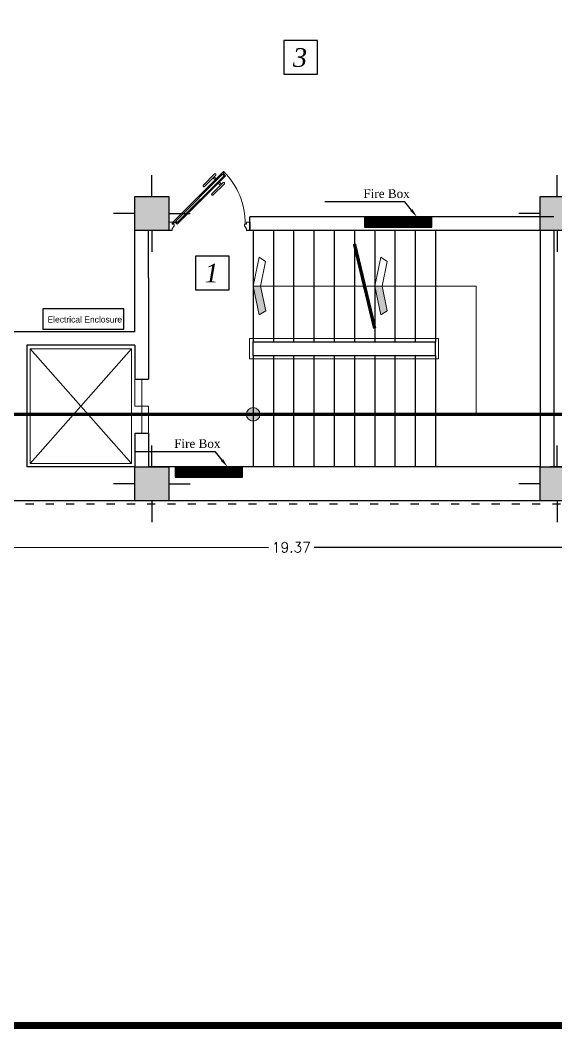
# Model space of a CAD drawing. Header units: metres. Extents: x -1655 to 449, y 40 to 361.
# Drawn here: x 57.04 to 64.97, y 40.93 to 55.85 of the extents above; entities that cross this region are included whole.
import ezdxf
from ezdxf import colors
from ezdxf.entities.mleader import LeaderData, LeaderLine
from ezdxf.math import Vec2, Vec3

# ---------------------------------------------------------------- set-up
doc = ezdxf.new("R2010")
doc.units = ezdxf.units.M
doc.header["$MEASUREMENT"] = 0
doc.linetypes.add('ACAD_ISO03W100', pattern=[30, 12, -18])
doc.linetypes.add('ACAD_ISO10W100', pattern=[18, 12, -3, 0, -3])
for name, color, linetype, lineweight in [('13', 13, 'Continuous', 9), ('Layer17-0.20-n', 255, 'Continuous', 20), ('Layer3', 144, 'Continuous', 15), ('Layer4', 252, 'Continuous', 25), ('Layer5', 31, 'Continuous', 9)]:
    doc.layers.add(name, color=color, linetype=linetype, lineweight=lineweight)
doc.layers.add('A-WALL', color=7, linetype='Continuous')
doc.layers.add('TEXT', color=3, linetype='Continuous')
doc.styles.add('DIMPLAN', font='romanc.shx', dxfattribs={"height": 0.15})
doc.styles.add('RS', font='timesi.ttf', dxfattribs={"width": 0.7})
doc.styles.get("Standard").update_dxf_attribs({"font": 'arial.ttf'})
doc.styles.add('style3', font='')
doc.styles.get('style3').set_extended_font_data('F_roya')
doc.dimstyles.new('DIMPLAN', dxfattribs={"dimtxt": 0.009, "dimasz": 0.219, "dimexe": 0.2, "dimexo": 0.2, "dimgap": 0.05, "dimtad": 0, "dimzin": 0, "dimdsep": 46, "dimtxsty": 'DIMPLAN', "dimblk1": 'DOTSMALL', "dimblk2": 'DOTSMALL', "dimsah": 1, "dimcen": 0, "dimse1": 1, "dimse2": 1, "dimclrd": 1, "dimclre": 1, "dimclrt": 2, "dimadec": 0, "dimazin": 0, "dimtfac": 0.909091, "dimtofl": 0, "dimtmove": 1, "dimatfit": 3, "dimldrblk": 'DOTSMALL', "dimfxl": 0.2, "dimtolj": 1, "dimtzin": 0, "dimarcsym": 0})

# ---------------------------------------------------------------- blocks, each defined once
blk = doc.blocks.new('kadr behi')
at = {"layer": 'Layer4', "const_width": 0.1}
blk.add_lwpolyline([(5021.737, 2012.131), (5062.737, 2012.131), (5062.737, 1983.431), (5021.737, 1983.431)], close=True, dxfattribs=at)
blk = doc.blocks.new('5050new')
h = blk.add_hatch(color=256)
h.dxf.hatch_style = 1
h.paths.add_polyline_path([(6309.307, 1826.545), (6308.807, 1826.545), (6308.807, 1826.045), (6309.307, 1826.045)])
for p, q in [((6309.057, 1826.545), (6309.057, 1826.863)), ((6308.807, 1826.295), (6308.489, 1826.295)), ((6309.307, 1826.295), (6309.625, 1826.295)), ((6309.057, 1826.045), (6309.057, 1825.727))]:
    blk.add_line(p, q)
blk.add_lwpolyline([(6308.807, 1826.545), (6309.307, 1826.545), (6309.307, 1826.045), (6308.807, 1826.045)], close=True)
blk = doc.blocks.new('axha')
for p in [(107.875, 17.576), (113.875, 17.576), (107.875, 13.576), (113.875, 13.576)]:
    blk.add_blockref('5050new', p)
blk = doc.blocks.new('_DOTSMALL')
at = {"color": 0, "linetype": 'ByBlock', "const_width": 0.5}
blk.add_lwpolyline([(-0.0625, 0, 1), (0.0625, 0, 1)], format="xyb", close=True, dxfattribs=at)
blk = doc.blocks.new('*D121')
at = {"color": 1, "lineweight": -2, "ltscale": 0.1, "transparency": 16777216}
for p, q in [((51.368, 48.051), (60.714, 48.05)), ((70.738, 48.048), (61.393, 48.05))]:
    blk.add_line(p, q, dxfattribs=at)
at = {"layer": 'DEFPOINTS', "color": 0, "ltscale": 0.1, "transparency": 16777216}
for p in [(51.368, 48.69), (70.738, 48.688), (70.738, 48.048)]:
    blk.add_point(p, dxfattribs=at)
at = {"color": 1, "lineweight": -2, "ltscale": 0.1, "transparency": 16777216, "xscale": 0.2189999999999999, "yscale": 0.2189999999999999, "zscale": 0.2189999999999999}
for p, rotation in [((51.368, 48.051), 179.9921243127526), ((70.738, 48.048), 359.9921243127526)]:
    blk.add_blockref('_DOTSMALL', p, dxfattribs=dict(at, rotation=rotation))
at = {"color": 2, "ltscale": 0.1, "transparency": 16777216, "insert": (61.053, 48.05), "char_height": 0.15, "attachment_point": 5, "rotation": 359.9921, "style": 'DIMPLAN'}
blk.add_mtext('\\A1;{\\C242;19.37}', dxfattribs=at)
blk = doc.blocks.new('AABBSEC')
at = {"layer": '13', "linetype": 'ACAD_ISO10W100', "ltscale": 0.1, "const_width": 0.05}
blk.add_lwpolyline([(6887.742, 1839.355), (6887.742, 1838.501), (6908.774, 1838.501), (6908.774, 1839.295)], dxfattribs=at)
blk = doc.blocks.new('FLASH2')
at = {"layer": 'Layer3', "linetype": 'Continuous'}
blk.add_hatch(color=0, dxfattribs=at).paths.add_polyline_path([(-0.084, 0), (0, 0), (-0.07, 0.332), (-0.144, 0.285)])
at = {"layer": 'Layer3', "color": 0, "linetype": 'Continuous'}
for p, q in [((-0.07, 0.332), (-0.144, 0.285)), ((-0.084, 0), (-0.144, 0.285)), ((0, 0), (-0.07, 0.332)), ((-0.084, 0), (-0.144, -0.285)), ((-0.084, 0), (0, 0)), ((0, 0), (-0.07, -0.332)), ((-0.07, -0.332), (-0.144, -0.285))]:
    blk.add_line(p, q, dxfattribs=at)
blk = doc.blocks.new('5')
at = {"layer": 'Layer5'}
for p, q in [((923.848, 840.734), (923.848, 840.692)), ((923.848, 840.692), (923.872, 840.692)), ((923.872, 840.692), (923.872, 840.668)), ((923.893, 840.668), (923.93, 840.692)), ((923.93, 840.692), (923.948, 840.692)), ((923.948, 840.692), (923.948, 840.734)), ((923.872, 840.668), (923.893, 840.668)), ((923.358, 840.416), (923.363, 840.421)), ((923.373, 840.421), (923.514, 840.28)), ((923.257, 840.315), (923.252, 840.31)), ((923.252, 840.3), (923.393, 840.159)), ((923.267, 840.315), (923.408, 840.174)), ((923.312, 840.32), (923.287, 840.295)), ((923.327, 840.305), (923.302, 840.28)), ((923.353, 840.361), (923.378, 840.386)), ((923.358, 840.406), (923.499, 840.265)), ((923.368, 840.346), (923.393, 840.371)), ((923.509, 840.265), (923.514, 840.27)), ((923.408, 840.164), (923.403, 840.159)), ((923.872, 839.777), (923.872, 839.801)), ((923.872, 839.801), (923.893, 839.801)), ((923.893, 839.801), (923.93, 839.777)), ((923.848, 839.777), (923.872, 839.777)), ((923.848, 839.734), (923.848, 839.777)), ((923.93, 839.777), (923.948, 839.777)), ((923.948, 839.777), (923.948, 839.734))]:
    blk.add_line(p, q, dxfattribs=at)
for points in [[(923.848, 839.784), (923.858, 839.795), (923.843, 839.81), (923.873, 839.84), (923.277, 840.436), (923.247, 840.406), (923.232, 840.421), (923.222, 840.411)], [(923.277, 840.416), (923.257, 840.396), (923.833, 839.82), (923.853, 839.84)]]:
    blk.add_lwpolyline(points, close=True, dxfattribs=at)
blk.add_circle((923.858, 839.784), 0.00714, dxfattribs=at)
for centre, radius, start, end in [((923.858, 839.784), 0.893, 89.0833, 135.4583), ((923.368, 840.416), 0.00714, 45, 135), ((923.257, 840.305), 0.00714, 135, 225), ((923.262, 840.31), 0.00714, 45, 135), ((923.363, 840.411), 0.00714, 135, 225), ((923.403, 840.169), 0.00714, 315, 45), ((923.504, 840.27), 0.00714, 225, 315), ((923.509, 840.275), 0.00714, 315, 45), ((923.398, 840.164), 0.00714, 225, 315)]:
    blk.add_arc(centre, radius, start, end, dxfattribs=at)

msp = doc.modelspace()

# ---------------------------------------------------------------- hatches: boundary and pattern name
at = {"layer": 'Layer17-0.20-n'}
h = msp.add_hatch(dxfattribs=at)
h.set_pattern_fill('ANSI31', color=256, scale=0.004, angle=-90)
h.set_pattern_definition([(315, (4596.392025, 2039.018742), (0.00898025612, 0.00898025612), [])])
h.paths.add_polyline_path([(63.134, 52.79), (63.134, 52.94), (62.134, 52.94), (62.134, 52.79)])
h = msp.add_hatch(dxfattribs=at)
h.set_pattern_fill('ANSI31', color=256, scale=0.004, angle=-90)
h.set_pattern_definition([(315, (4593.58925, 2035.319407), (0.00898025612, 0.00898025612), [])])
h.paths.add_polyline_path([(60.331, 49.09), (60.331, 49.24), (59.331, 49.24), (59.331, 49.09)])
at = {"layer": 'Layer3'}
h = msp.add_hatch(color=256, dxfattribs=at)
h.dxf.hatch_style = 1
edge = h.paths.add_edge_path()
edge.add_arc((60.487, 50.017), 0.1, -270, 90)
h = msp.add_hatch(color=256, dxfattribs=at)
h.dxf.hatch_style = 1
edge = h.paths.add_edge_path()
edge.add_arc((60.487, 50.017), 0.1, -270, 90)

# ---------------------------------------------------------------- linework, layer by layer
for p, q in [((64.937, 52.94), (60.437, 52.94)), ((60.437, 52.741), (60.437, 52.94)), ((60.437, 52.86), (60.437, 52.741)), ((58.737, 51.24), (58.737, 52.74)), ((58.937, 52.04), (58.937, 52.74)), ((59.289, 52.741), (59.237, 52.741)), ((64.737, 52.74), (60.386, 52.741)), ((64.737, 52.74), (64.737, 49.24)), ((64.937, 52.74), (64.937, 49.24)), ((57.137, 51.24), (56.937, 51.24)), ((58.737, 51.24), (57.137, 51.24)), ((58.737, 51.04), (57.137, 51.04)), ((58.737, 49.24), (57.137, 49.24)), ((64.737, 49.24), (58.937, 49.24)), ((65.187, 49.24), (64.887, 49.24)), ((70.238, 48.74), (51.418, 48.74))]:
    msp.add_line(p, q)
at = {"color": 252, "true_color": 0x939598}
for p, q in [((60.487, 52.74), (60.487, 51.09)), ((60.787, 52.74), (60.787, 51.09)), ((61.087, 52.74), (61.087, 51.09)), ((61.387, 52.74), (61.387, 51.09)), ((61.687, 52.74), (61.687, 51.09)), ((61.987, 52.74), (61.987, 51.09)), ((62.287, 52.74), (62.287, 51.09)), ((62.587, 52.74), (62.587, 51.09)), ((62.887, 52.74), (62.887, 51.09)), ((63.187, 52.74), (63.187, 51.09)), ((60.487, 50.89), (60.487, 49.24)), ((60.787, 50.89), (60.787, 49.24)), ((61.087, 50.89), (61.087, 49.24)), ((61.387, 50.89), (61.387, 49.24)), ((61.687, 50.89), (61.687, 49.24)), ((61.987, 50.89), (61.987, 49.24)), ((62.287, 50.89), (62.287, 49.24)), ((62.587, 50.89), (62.587, 49.24)), ((62.887, 50.89), (62.887, 49.24)), ((63.187, 50.89), (63.187, 49.24))]:
    msp.add_line(p, q, dxfattribs=at)
at = {"ltscale": 0.1}
for p, q in [((58.937, 52.04), (58.937, 50.54)), ((58.937, 51.24), (58.937, 50.54)), ((57.137, 51.04), (57.137, 49.24)), ((58.737, 51.04), (58.737, 50.54)), ((58.737, 51.04), (58.737, 50.54)), ((58.737, 50.54), (58.937, 50.54)), ((58.737, 50.54), (58.937, 50.54)), ((58.737, 49.74), (58.737, 49.24)), ((58.737, 49.74), (58.937, 49.74)), ((58.937, 49.74), (58.937, 49.24))]:
    msp.add_line(p, q, dxfattribs=at)
at = {"color": 64, "linetype": 'ACAD_ISO03W100', "ltscale": 0.01}
msp.add_line((70.738, 48.688), (51.368, 48.69), dxfattribs=at)
for points in [[(63.134, 52.79), (63.134, 52.94), (62.134, 52.94), (62.134, 52.79)], [(60.331, 49.09), (60.331, 49.24), (59.331, 49.24), (59.331, 49.09)]]:
    msp.add_lwpolyline(points, close=True)
at = {"layer": 'A-WALL', "color": 6, "ltscale": 0.1}
for points in [[(61.442, 55.551), (60.942, 55.551), (60.942, 55.051), (61.442, 55.051)], [(60.133, 52.361), (59.633, 52.361), (59.633, 51.861), (60.133, 51.861)]]:
    msp.add_lwpolyline(points, close=True, dxfattribs=at)
at = {"layer": 'A-WALL', "color": 1, "ltscale": 0.1}
msp.add_lwpolyline([(57.372, 51.581), (57.372, 51.281), (58.573, 51.281), (58.573, 51.581)], close=True, dxfattribs=at)
at = {"layer": 'Layer3'}
for p, q in [((60.487, 51.916), (63.787, 51.916)), ((63.787, 50.017), (63.787, 51.916)), ((60.487, 50.017), (63.787, 50.017))]:
    msp.add_line(p, q, dxfattribs=at)
at = {"layer": 'Layer3', "const_width": 0.05}
msp.add_lwpolyline([(61.987, 52.54), (62.287, 51.29)], dxfattribs=at)
at = {"layer": 'Layer3'}
msp.add_circle((60.487, 50.017), 0.1, dxfattribs=at)
msp.add_circle((60.487, 50.017), 0.1, dxfattribs=at)
at = {"layer": 'Layer4'}
for p, q in [((60.487, 51.09), (63.187, 51.09)), ((60.487, 50.89), (60.487, 51.09)), ((63.187, 50.89), (63.187, 51.09)), ((60.487, 50.89), (63.187, 50.89))]:
    msp.add_line(p, q, dxfattribs=at)
at = {"layer": 'Layer5'}
for p, q in [((58.937, 51.24), (58.937, 51.94)), ((60.433, 51.141), (60.433, 50.841)), ((60.433, 51.141), (63.233, 51.141)), ((63.233, 51.141), (63.233, 50.841)), ((58.687, 50.99), (57.187, 50.99)), ((57.187, 50.99), (57.187, 49.29)), ((57.187, 49.29), (58.687, 50.99)), ((57.187, 50.99), (58.687, 49.29)), ((58.687, 49.29), (58.687, 50.99)), ((60.433, 50.841), (63.233, 50.841)), ((58.737, 50.14), (58.737, 50.54)), ((58.837, 50.54), (58.837, 49.74)), ((58.737, 50.14), (58.937, 50.14)), ((58.937, 49.74), (58.937, 50.14)), ((58.687, 49.29), (57.187, 49.29))]:
    msp.add_line(p, q, dxfattribs=at)

# ---------------------------------------------------------------- block references
for name, p in [('axha', (-6357.945, -1790.881)), ('kadr behi', (-4980.142, -1942.456)), ('AABBSEC', (-6837.392, -1788.484))]:
    msp.add_blockref(name, p)
at = {"layer": 'Layer3', "extrusion": (0, 0, -1), "xscale": -1.285780039204647, "yscale": 1.285780039204647, "zscale": -1.285780039204647, "rotation": 179.8583581859538}
for p in [(-60.487, 51.915), (-62.287, 51.915)]:
    msp.add_blockref('FLASH2', p, dxfattribs=at)
at = {"layer": 'Layer5', "xscale": 1.199999947373657, "yscale": 1.199999947373657, "zscale": 1.199999947373657, "rotation": 269.9977968368484}
msp.add_blockref('5', (-948.401, 1161.517), dxfattribs=at)

# ---------------------------------------------------------------- texts
at = {"layer": 'A-WALL', "color": 1, "ltscale": 0.1, "insert": (57.442, 51.467), "char_height": 0.09, "attachment_point": 1}
msp.add_mtext_dynamic_manual_height_columns('Electrical Enclosure', width=2.64857, gutter_width=1, heights=[0], dxfattribs=at)
at = {"layer": 'Layer4', "color": 6, "style": 'RS'}
for s, p in [('3', (61.076, 55.16)), ('1', (59.768, 51.97))]:
    msp.add_text(s, height=0.277, dxfattribs=at).set_placement(p)
at = {"layer": 'TEXT', "ltscale": 0.2, "char_height": 0.1788, "width": 1.44544, "attachment_point": 1}
for insert in [(62.12, 53.349), (59.317, 49.65)]:
    msp.add_mtext('{\\fTimes New Roman|b0|i0|c0|p18;\\H0.72x;Fire Box}', dxfattribs=dict(at, insert=insert))

# ---------------------------------------------------------------- dimensions: what is measured, and where the dimension line sits
at = {"ltscale": 0.1}
dim = msp.add_aligned_dim(p1=(51.368, 48.69), p2=(70.738, 48.688), distance=-0.639, text='{\\C242;<>}', dimstyle='DIMPLAN', override={"dimfxl": 0.1, "dimfxlon": 1, "dimarcsym": 1}, dxfattribs=at)
dim.commit()
dim.dimension.update_dxf_attribs({"geometry": '*D121', "text_midpoint": (61.053, 48.05)})

# ---------------------------------------------------------------- leaders
at = {"layer": 'TEXT', "ltscale": 0.2}
ml = msp.add_multileader_mtext('Standard', dxfattribs=at)
ml.set_content('', color=256, style='style3')
ml.set_leader_properties()
ml.build(insert=Vec2(0, 0))
ml.multileader.update_dxf_attribs({"text_left_attachment_type": 6, "text_right_attachment_type": 6, "dogleg_length": 0.1, "arrow_head_size": 0.13})
ctx = ml.context
ctx.base_point, ctx.char_height, ctx.arrow_head_size, ctx.landing_gap_size, ctx.plane_origin, ctx.plane_x_axis, ctx.plane_y_axis = Vec3(61.638, 53.164), 0.2, 0.13, 0.09, Vec3(63.176, 53.357), Vec3(-1, 0), Vec3(0, -1)
ctx.left_attachment, ctx.right_attachment = 6, 6
notes = []
notes.append((ctx, [(0, (1, 1, 0), (62.731, 53.164), (-1, 0), 1.093, [(0, [(62.911, 52.94)], 0, [])])]))
ctx.mtext.insert, ctx.mtext.text_direction, ctx.mtext.rotation, ctx.mtext.flow_direction = Vec3(61.548, 52.964), Vec3(-1, 0), 3.141593, 5
ml = msp.add_multileader_mtext('Standard', dxfattribs=at)
ml.set_content('', color=256, style='style3')
ml.set_leader_properties()
ml.build(insert=Vec2(0, 0))
ml.multileader.update_dxf_attribs({"text_left_attachment_type": 6, "text_right_attachment_type": 6, "dogleg_length": 0.1, "arrow_head_size": 0.13})
ctx = ml.context
ctx.base_point, ctx.char_height, ctx.arrow_head_size, ctx.landing_gap_size, ctx.plane_origin, ctx.plane_x_axis, ctx.plane_y_axis = Vec3(58.835, 49.464), 0.2, 0.13, 0.09, Vec3(60.373, 49.657), Vec3(-1, 0), Vec3(0, -1)
ctx.left_attachment, ctx.right_attachment = 6, 6
notes.append((ctx, [(0, (1, 1, 0), (59.928, 49.464), (-1, 0), 1.093, [(0, [(60.108, 49.24)], 0, [])])]))
ctx.mtext.insert, ctx.mtext.text_direction, ctx.mtext.rotation, ctx.mtext.flow_direction = Vec3(58.745, 49.264), Vec3(-1, 0), 3.141593, 5
for ctx, leaders in notes:
    for number, flags, end, landing, length, lines in leaders:
        leader = LeaderData()
        leader.index, (leader.has_last_leader_line, leader.has_dogleg_vector, leader.attachment_direction) = number, flags
        leader.last_leader_point, leader.dogleg_vector, leader.dogleg_length = Vec3(end), Vec3(landing), length
        for number, points, colour, breaks in lines:
            line = LeaderLine()
            line.index, line.vertices, line.color, line.breaks = number, Vec3.list(points), colors.encode_raw_color(colour), breaks
            leader.lines.append(line)
        ctx.leaders.append(leader)

doc.saveas('drawing.dxf')
